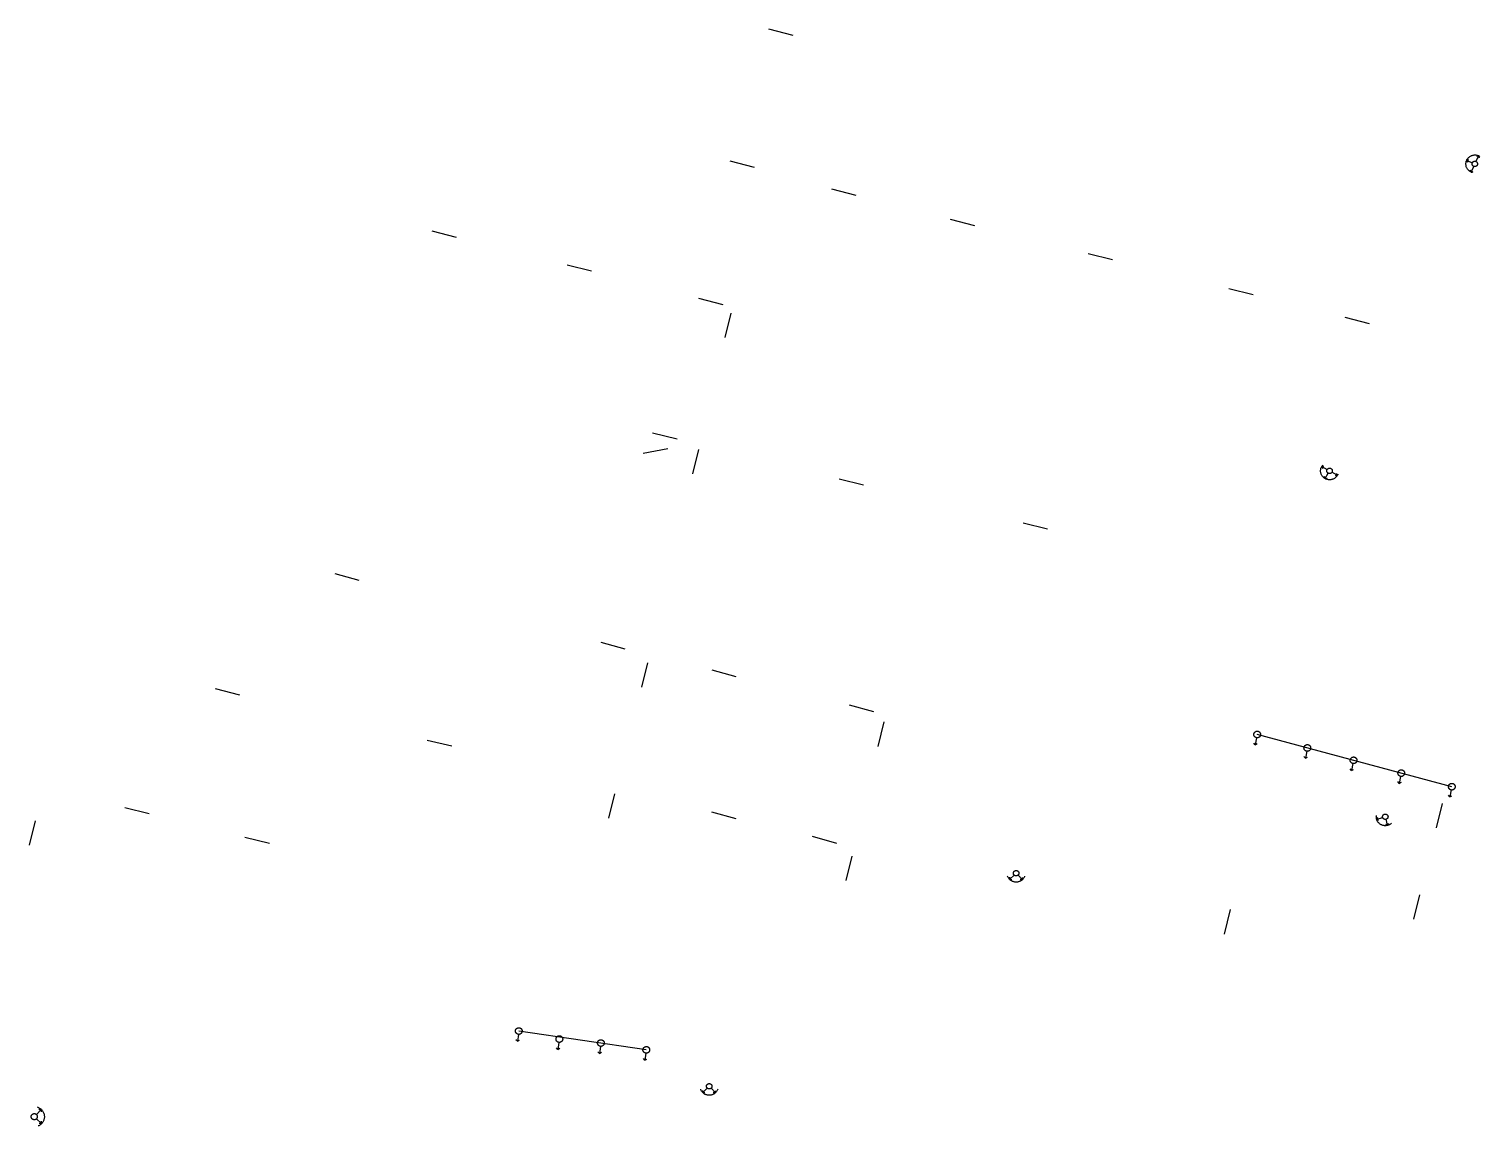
# Model space of a CAD drawing. Header units: inches. Extents: x 1390672 to 1398270, y 354915 to 360781.
# Drawn here: x 1394529 to 1395880, y 359521 to 360544 of the extents above; entities that cross this region are included whole.
import ezdxf

# ---------------------------------------------------------------- set-up
doc = ezdxf.new("R2010")
doc.units = ezdxf.units.IN
doc.header["$MEASUREMENT"] = 0

msp = doc.modelspace()

# ---------------------------------------------------------------- linework, layer by layer
for points in [[(1395217.7, 360543.8), (1395240.3, 360538)], [(1395873.4, 360410), (1395872.9, 360410.2), (1395872.3, 360410.4), (1395871.8, 360410.6), (1395871.3, 360410.9), (1395870.8, 360411.2), (1395870.4, 360411.6), (1395869.9, 360412), (1395869.5, 360412.4), (1395869.1, 360412.8), (1395868.8, 360413.3), (1395868.5, 360413.8), (1395868.2, 360414.3), (1395867.9, 360414.8), (1395867.7, 360415.3), (1395867.6, 360415.9), (1395867.4, 360416.5), (1395867.4, 360417), (1395867.3, 360417.6), (1395867.3, 360418.2), (1395867.3, 360418.8), (1395867.4, 360419.4), (1395867.5, 360419.9), (1395867.7, 360420.5), (1395867.8, 360421), (1395868.1, 360421.6), (1395868.3, 360422.1), (1395868.6, 360422.6), (1395869, 360423.1), (1395869.3, 360423.5), (1395869.7, 360424), (1395870.2, 360424.4), (1395870.6, 360424.7), (1395871.1, 360425.1), (1395871.6, 360425.4), (1395872.1, 360425.6), (1395872.6, 360425.8), (1395873.2, 360426), (1395873.7, 360426.2), (1395874.3, 360426.3), (1395874.9, 360426.4), (1395875.5, 360426.4), (1395876.1, 360426.4), (1395876.6, 360426.4), (1395877.2, 360426.3), (1395877.8, 360426.1), (1395878.3, 360426), (1395878.9, 360425.8), (1395879.4, 360425.5), (1395879.9, 360425.2), (1395880.4, 360424.9)], [(1395181.8, 360420.9), (1395204.4, 360415)], [(1395868.1, 360421.4), (1395869.9, 360422.2)], [(1395868.1, 360421.4), (1395873.3, 360419.1)], [(1395868.1, 360421.4), (1395868.7, 360419.6)], [(1395872.3, 360410.5), (1395871.5, 360412.3)], [(1395872.3, 360410.5), (1395874.6, 360415.7)], [(1395878.2, 360418.1), (1395878.2, 360417.9), (1395878.1, 360417.7), (1395878.1, 360417.5), (1395878.1, 360417.4), (1395878, 360417.2), (1395877.9, 360417), (1395877.9, 360416.9), (1395877.8, 360416.7), (1395877.7, 360416.6), (1395877.6, 360416.4), (1395877.5, 360416.3), (1395877.3, 360416.2), (1395877.2, 360416.1), (1395877.1, 360416), (1395876.9, 360415.9), (1395876.7, 360415.8), (1395876.6, 360415.7), (1395876.4, 360415.6), (1395876.2, 360415.6), (1395876.1, 360415.6), (1395875.9, 360415.5), (1395875.7, 360415.5), (1395875.5, 360415.5), (1395875.4, 360415.5), (1395875.2, 360415.6), (1395875, 360415.6), (1395874.8, 360415.6), (1395874.7, 360415.7), (1395874.5, 360415.8), (1395874.4, 360415.9), (1395874.2, 360416), (1395874.1, 360416.1), (1395873.9, 360416.2), (1395873.8, 360416.3), (1395873.7, 360416.4), (1395873.6, 360416.6), (1395873.5, 360416.7), (1395873.4, 360416.9), (1395873.3, 360417), (1395873.2, 360417.2), (1395873.2, 360417.4), (1395873.2, 360417.5), (1395873.1, 360417.7), (1395873.1, 360417.9), (1395873.1, 360418.1), (1395873.1, 360418.2), (1395873.1, 360418.4), (1395873.2, 360418.6), (1395873.2, 360418.8), (1395873.2, 360418.9), (1395873.3, 360419.1), (1395873.4, 360419.2), (1395873.5, 360419.4), (1395873.6, 360419.5), (1395873.7, 360419.7), (1395873.8, 360419.8), (1395873.9, 360419.9), (1395874.1, 360420.1), (1395874.2, 360420.2), (1395874.4, 360420.3), (1395874.5, 360420.3), (1395874.7, 360420.4), (1395874.8, 360420.5), (1395875, 360420.5), (1395875.2, 360420.6), (1395875.4, 360420.6), (1395875.5, 360420.6), (1395875.7, 360420.6), (1395875.9, 360420.6), (1395876.1, 360420.6), (1395876.2, 360420.5), (1395876.4, 360420.5), (1395876.6, 360420.4), (1395876.7, 360420.3), (1395876.9, 360420.3), (1395877.1, 360420.2), (1395877.2, 360420.1), (1395877.3, 360419.9), (1395877.5, 360419.8), (1395877.6, 360419.7), (1395877.7, 360419.5), (1395877.8, 360419.4), (1395877.9, 360419.2), (1395877.9, 360419.1), (1395878, 360418.9), (1395878.1, 360418.8), (1395878.1, 360418.6), (1395878.1, 360418.4), (1395878.2, 360418.2), (1395878.2, 360418.1)], [(1395879, 360425.6), (1395876.7, 360420.4)], [(1395879, 360425.6), (1395877.2, 360425)], [(1395879, 360425.6), (1395879.7, 360423.8)], [(1395872.3, 360410.5), (1395874.1, 360411.1)], [(1395276.4, 360394.8), (1395299, 360389)], [(1395387.1, 360366.6), (1395409.7, 360360.8)], [(1394904.2, 360355.7), (1394926.8, 360349.9)], [(1395515.4, 360334.7), (1395538.1, 360328.9)], [(1395030.2, 360324.1), (1395052.8, 360318.3)], [(1395152.6, 360292.8), (1395175.2, 360287)], [(1395646.6, 360302.1), (1395669.2, 360296.3)], [(1395177.5, 360256.3), (1395183.1, 360279)], [(1395754.5, 360275.1), (1395777.2, 360269.3)], [(1395109.9, 360167.5), (1395132.6, 360161.9)], [(1395101.2, 360148.4), (1395124.1, 360153)], [(1395147.3, 360129.1), (1395152.8, 360151.8)], [(1395748.1, 360129), (1395747.9, 360128.4), (1395747.6, 360127.9), (1395747.3, 360127.4), (1395746.9, 360126.9), (1395746.6, 360126.5), (1395746.2, 360126.1), (1395745.7, 360125.7), (1395745.3, 360125.3), (1395744.8, 360125), (1395744.3, 360124.7), (1395743.8, 360124.4), (1395743.2, 360124.2), (1395742.7, 360124), (1395742.1, 360123.9), (1395741.6, 360123.8), (1395741, 360123.7), (1395740.4, 360123.7), (1395739.8, 360123.7), (1395739.2, 360123.8), (1395738.7, 360123.9), (1395738.1, 360124), (1395737.5, 360124.2), (1395737, 360124.4), (1395736.5, 360124.6), (1395736, 360124.9), (1395735.5, 360125.2), (1395735, 360125.6), (1395734.6, 360126), (1395734.2, 360126.4), (1395733.8, 360126.8), (1395733.4, 360127.3), (1395733.1, 360127.8), (1395732.9, 360128.3), (1395732.6, 360128.8), (1395732.4, 360129.4), (1395732.2, 360129.9), (1395732.1, 360130.5), (1395732, 360131.1), (1395732, 360131.6), (1395732, 360132.2), (1395732, 360132.8), (1395732.1, 360133.4), (1395732.2, 360133.9), (1395732.3, 360134.5), (1395732.5, 360135.1), (1395732.7, 360135.6), (1395733, 360136.1), (1395733.3, 360136.6), (1395733.6, 360137.1), (1395734, 360137.5)], [(1395733.2, 360136.2), (1395735, 360136.7)], [(1395733.2, 360136.2), (1395738.1, 360133.3)], [(1395733.2, 360136.2), (1395733.6, 360134.3)], [(1395736.1, 360124.9), (1395739, 360129.8)], [(1395742.8, 360132), (1395742.8, 360131.9), (1395742.8, 360131.7), (1395742.8, 360131.5), (1395742.8, 360131.3), (1395742.7, 360131.2), (1395742.6, 360131), (1395742.6, 360130.8), (1395742.5, 360130.7), (1395742.4, 360130.5), (1395742.3, 360130.4), (1395742.1, 360130.3), (1395742, 360130.1), (1395741.9, 360130), (1395741.7, 360129.9), (1395741.6, 360129.8), (1395741.4, 360129.8), (1395741.3, 360129.7), (1395741.1, 360129.6), (1395740.9, 360129.6), (1395740.8, 360129.5), (1395740.6, 360129.5), (1395740.4, 360129.5), (1395740.2, 360129.5), (1395740, 360129.5), (1395739.9, 360129.5), (1395739.7, 360129.6), (1395739.5, 360129.6), (1395739.4, 360129.7), (1395739.2, 360129.8), (1395739, 360129.8), (1395738.9, 360129.9), (1395738.8, 360130), (1395738.6, 360130.1), (1395738.5, 360130.3), (1395738.4, 360130.4), (1395738.3, 360130.5), (1395738.2, 360130.7), (1395738.1, 360130.8), (1395738, 360131), (1395737.9, 360131.2), (1395737.9, 360131.3), (1395737.8, 360131.5), (1395737.8, 360131.7), (1395737.8, 360131.9), (1395737.8, 360132), (1395737.8, 360132.2), (1395737.8, 360132.4), (1395737.8, 360132.6), (1395737.9, 360132.7), (1395737.9, 360132.9), (1395738, 360133.1), (1395738.1, 360133.2), (1395738.2, 360133.4), (1395738.3, 360133.5), (1395738.4, 360133.7), (1395738.5, 360133.8), (1395738.6, 360133.9), (1395738.8, 360134), (1395738.9, 360134.1), (1395739, 360134.2), (1395739.2, 360134.3), (1395739.4, 360134.4), (1395739.5, 360134.4), (1395739.7, 360134.5), (1395739.9, 360134.5), (1395740, 360134.6), (1395740.2, 360134.6), (1395740.4, 360134.6), (1395740.6, 360134.6), (1395740.8, 360134.5), (1395740.9, 360134.5), (1395741.1, 360134.4), (1395741.3, 360134.4), (1395741.4, 360134.3), (1395741.6, 360134.2), (1395741.7, 360134.1), (1395741.9, 360134), (1395742, 360133.9), (1395742.1, 360133.8), (1395742.3, 360133.7), (1395742.4, 360133.5), (1395742.5, 360133.4), (1395742.6, 360133.2), (1395742.6, 360133.1), (1395742.7, 360132.9), (1395742.8, 360132.7), (1395742.8, 360132.6), (1395742.8, 360132.4), (1395742.8, 360132.2), (1395742.8, 360132)], [(1395747.4, 360127.9), (1395742.5, 360130.7)], [(1395747.4, 360127.9), (1395747, 360129.7)], [(1395283.5, 360124.7), (1395306.2, 360119.1)], [(1395736.1, 360124.9), (1395735.6, 360126.7)], [(1395736.1, 360124.9), (1395738, 360125.3)], [(1395747.4, 360127.9), (1395745.6, 360127.3)], [(1395455, 360083.5), (1395477.7, 360077.9)], [(1394813.9, 360036.3), (1394836.4, 360030.1)], [(1395061.6, 359972.3), (1395084.1, 359966.1)], [(1395099.9, 359930.3), (1395105.5, 359953)], [(1395165, 359946.5), (1395187.5, 359940.3)], [(1394702.5, 359929.3), (1394725, 359923.2)], [(1395292.9, 359914.1), (1395315.5, 359907.9)], [(1395320, 359875.3), (1395325.6, 359898)], [(1395676.1, 359886.3), (1395676.1, 359886.1), (1395676, 359885.9), (1395676, 359885.7), (1395675.9, 359885.5), (1395675.9, 359885.3), (1395675.8, 359885.1), (1395675.7, 359884.9), (1395675.6, 359884.7), (1395675.5, 359884.5), (1395675.3, 359884.3), (1395675.2, 359884.2), (1395675, 359884), (1395674.9, 359883.9), (1395674.7, 359883.8), (1395674.5, 359883.6), (1395674.3, 359883.5), (1395674.1, 359883.4), (1395673.9, 359883.4), (1395673.7, 359883.3), (1395673.5, 359883.3), (1395673.3, 359883.2), (1395673.1, 359883.2), (1395672.8, 359883.2), (1395672.6, 359883.2), (1395672.4, 359883.3), (1395672.2, 359883.3), (1395672, 359883.4), (1395671.8, 359883.4), (1395671.6, 359883.5), (1395671.4, 359883.6), (1395671.2, 359883.8), (1395671, 359883.9), (1395670.9, 359884), (1395670.7, 359884.2), (1395670.6, 359884.3), (1395670.4, 359884.5), (1395670.3, 359884.7), (1395670.2, 359884.9), (1395670.1, 359885.1), (1395670, 359885.3), (1395669.9, 359885.5), (1395669.9, 359885.7), (1395669.9, 359885.9), (1395669.8, 359886.1), (1395669.8, 359886.3), (1395669.8, 359886.6), (1395669.9, 359886.8), (1395669.9, 359887), (1395669.9, 359887.2), (1395670, 359887.4), (1395670.1, 359887.6), (1395670.2, 359887.8), (1395670.3, 359888), (1395670.4, 359888.2), (1395670.6, 359888.3), (1395670.7, 359888.5), (1395670.9, 359888.7), (1395671, 359888.8), (1395671.2, 359888.9), (1395671.4, 359889), (1395671.6, 359889.1), (1395671.8, 359889.2), (1395672, 359889.3), (1395672.2, 359889.4), (1395672.4, 359889.4), (1395672.6, 359889.4), (1395672.8, 359889.5), (1395673.1, 359889.5), (1395673.3, 359889.4), (1395673.5, 359889.4), (1395673.7, 359889.4), (1395673.9, 359889.3), (1395674.1, 359889.2), (1395674.3, 359889.1), (1395674.5, 359889), (1395674.7, 359888.9), (1395674.9, 359888.8), (1395675, 359888.7), (1395675.2, 359888.5), (1395675.3, 359888.3), (1395675.5, 359888.2), (1395675.6, 359888), (1395675.7, 359887.8), (1395675.8, 359887.6), (1395675.9, 359887.4), (1395675.9, 359887.2), (1395676, 359887), (1395676, 359886.8), (1395676.1, 359886.6), (1395676.1, 359886.3)], [(1395854.2, 359837.7), (1395672.9, 359886.3)], [(1394922.8, 359875.5), (1394900, 359880.6)], [(1395671.1, 359876.8), (1395669.7, 359878.4)], [(1395672.4, 359883.3), (1395671.1, 359876.8)], [(1395671.1, 359876.8), (1395673, 359877.8)], [(1395722.8, 359873.8), (1395722.7, 359873.6), (1395722.7, 359873.4), (1395722.7, 359873.2), (1395722.6, 359873), (1395722.6, 359872.7), (1395722.5, 359872.5), (1395722.4, 359872.4), (1395722.3, 359872.2), (1395722.2, 359872), (1395722, 359871.8), (1395721.9, 359871.7), (1395721.7, 359871.5), (1395721.6, 359871.4), (1395721.4, 359871.2), (1395721.2, 359871.1), (1395721, 359871), (1395720.8, 359870.9), (1395720.6, 359870.9), (1395720.4, 359870.8), (1395720.2, 359870.7), (1395720, 359870.7), (1395719.7, 359870.7), (1395719.5, 359870.7), (1395719.3, 359870.7), (1395719.1, 359870.7), (1395718.9, 359870.8), (1395718.7, 359870.9), (1395718.5, 359870.9), (1395718.3, 359871), (1395718.1, 359871.1), (1395717.9, 359871.2), (1395717.7, 359871.4), (1395717.6, 359871.5), (1395717.4, 359871.7), (1395717.3, 359871.8), (1395717.1, 359872), (1395717, 359872.2), (1395716.9, 359872.4), (1395716.8, 359872.5), (1395716.7, 359872.7), (1395716.6, 359873), (1395716.6, 359873.2), (1395716.6, 359873.4), (1395716.5, 359873.6), (1395716.5, 359873.8), (1395716.5, 359874), (1395716.6, 359874.2), (1395716.6, 359874.5), (1395716.6, 359874.7), (1395716.7, 359874.9), (1395716.8, 359875.1), (1395716.9, 359875.3), (1395717, 359875.5), (1395717.1, 359875.6), (1395717.3, 359875.8), (1395717.4, 359876), (1395717.6, 359876.1), (1395717.7, 359876.3), (1395717.9, 359876.4), (1395718.1, 359876.5), (1395718.3, 359876.6), (1395718.5, 359876.7), (1395718.7, 359876.8), (1395718.9, 359876.8), (1395719.1, 359876.9), (1395719.3, 359876.9), (1395719.5, 359876.9), (1395719.7, 359876.9), (1395720, 359876.9), (1395720.2, 359876.9), (1395720.4, 359876.8), (1395720.6, 359876.8), (1395720.8, 359876.7), (1395721, 359876.6), (1395721.2, 359876.5), (1395721.4, 359876.4), (1395721.6, 359876.3), (1395721.7, 359876.1), (1395721.9, 359876), (1395722, 359875.8), (1395722.2, 359875.6), (1395722.3, 359875.5), (1395722.4, 359875.3), (1395722.5, 359875.1), (1395722.6, 359874.9), (1395722.6, 359874.7), (1395722.7, 359874.5), (1395722.7, 359874.2), (1395722.7, 359874), (1395722.8, 359873.8)], [(1395717.8, 359864.3), (1395716.4, 359865.9)], [(1395719, 359870.8), (1395717.8, 359864.3)], [(1395717.8, 359864.3), (1395719.7, 359865.3)], [(1395765.8, 359862.3), (1395765.8, 359862.1), (1395765.8, 359861.8), (1395765.7, 359861.6), (1395765.7, 359861.4), (1395765.6, 359861.2), (1395765.5, 359861), (1395765.4, 359860.8), (1395765.3, 359860.6), (1395765.2, 359860.4), (1395765.1, 359860.3), (1395764.9, 359860.1), (1395764.8, 359860), (1395764.6, 359859.8), (1395764.4, 359859.7), (1395764.3, 359859.6), (1395764.1, 359859.5), (1395763.9, 359859.4), (1395763.7, 359859.3), (1395763.4, 359859.2), (1395763.2, 359859.2), (1395763, 359859.2), (1395762.8, 359859.2), (1395762.6, 359859.2), (1395762.4, 359859.2), (1395762.2, 359859.2), (1395761.9, 359859.2), (1395761.7, 359859.3), (1395761.5, 359859.4), (1395761.3, 359859.5), (1395761.1, 359859.6), (1395761, 359859.7), (1395760.8, 359859.8), (1395760.6, 359860), (1395760.5, 359860.1), (1395760.3, 359860.3), (1395760.2, 359860.4), (1395760.1, 359860.6), (1395759.9, 359860.8), (1395759.8, 359861), (1395759.8, 359861.2), (1395759.7, 359861.4), (1395759.6, 359861.6), (1395759.6, 359861.8), (1395759.6, 359862.1), (1395759.6, 359862.3), (1395759.6, 359862.5), (1395759.6, 359862.7), (1395759.6, 359862.9), (1395759.7, 359863.1), (1395759.8, 359863.3), (1395759.8, 359863.5), (1395759.9, 359863.7), (1395760.1, 359863.9), (1395760.2, 359864.1), (1395760.3, 359864.3), (1395760.5, 359864.4), (1395760.6, 359864.6), (1395760.8, 359864.7), (1395761, 359864.9), (1395761.1, 359865), (1395761.3, 359865.1), (1395761.5, 359865.2), (1395761.7, 359865.2), (1395761.9, 359865.3), (1395762.2, 359865.3), (1395762.4, 359865.4), (1395762.6, 359865.4), (1395762.8, 359865.4), (1395763, 359865.4), (1395763.2, 359865.3), (1395763.4, 359865.3), (1395763.7, 359865.2), (1395763.9, 359865.2), (1395764.1, 359865.1), (1395764.3, 359865), (1395764.4, 359864.9), (1395764.6, 359864.7), (1395764.8, 359864.6), (1395764.9, 359864.4), (1395765.1, 359864.3), (1395765.2, 359864.1), (1395765.3, 359863.9), (1395765.4, 359863.7), (1395765.5, 359863.5), (1395765.6, 359863.3), (1395765.7, 359863.1), (1395765.7, 359862.9), (1395765.8, 359862.7), (1395765.8, 359862.5), (1395765.8, 359862.3)], [(1395762.1, 359859.2), (1395760.9, 359852.8)], [(1395760.9, 359852.8), (1395759.5, 359854.3)], [(1395760.9, 359852.8), (1395762.7, 359853.7)], [(1395810.2, 359850.4), (1395810.2, 359850.1), (1395810.2, 359849.9), (1395810.2, 359849.7), (1395810.1, 359849.5), (1395810, 359849.3), (1395810, 359849.1), (1395809.9, 359848.9), (1395809.7, 359848.7), (1395809.6, 359848.5), (1395809.5, 359848.4), (1395809.3, 359848.2), (1395809.2, 359848), (1395809, 359847.9), (1395808.8, 359847.8), (1395808.7, 359847.7), (1395808.5, 359847.6), (1395808.3, 359847.5), (1395808.1, 359847.4), (1395807.9, 359847.3), (1395807.6, 359847.3), (1395807.4, 359847.3), (1395807.2, 359847.2), (1395807, 359847.2), (1395806.8, 359847.3), (1395806.6, 359847.3), (1395806.3, 359847.3), (1395806.1, 359847.4), (1395805.9, 359847.5), (1395805.7, 359847.6), (1395805.5, 359847.7), (1395805.4, 359847.8), (1395805.2, 359847.9), (1395805, 359848), (1395804.9, 359848.2), (1395804.7, 359848.4), (1395804.6, 359848.5), (1395804.5, 359848.7), (1395804.4, 359848.9), (1395804.3, 359849.1), (1395804.2, 359849.3), (1395804.1, 359849.5), (1395804.1, 359849.7), (1395804, 359849.9), (1395804, 359850.1), (1395804, 359850.4), (1395804, 359850.6), (1395804, 359850.8), (1395804.1, 359851), (1395804.1, 359851.2), (1395804.2, 359851.4), (1395804.3, 359851.6), (1395804.4, 359851.8), (1395804.5, 359852), (1395804.6, 359852.2), (1395804.7, 359852.4), (1395804.9, 359852.5), (1395805, 359852.7), (1395805.2, 359852.8), (1395805.4, 359852.9), (1395805.5, 359853.1), (1395805.7, 359853.2), (1395805.9, 359853.2), (1395806.1, 359853.3), (1395806.3, 359853.4), (1395806.6, 359853.4), (1395806.8, 359853.5), (1395807, 359853.5), (1395807.2, 359853.5), (1395807.4, 359853.5), (1395807.6, 359853.4), (1395807.9, 359853.4), (1395808.1, 359853.3), (1395808.3, 359853.2), (1395808.5, 359853.2), (1395808.7, 359853.1), (1395808.8, 359852.9), (1395809, 359852.8), (1395809.2, 359852.7), (1395809.3, 359852.5), (1395809.5, 359852.4), (1395809.6, 359852.2), (1395809.7, 359852), (1395809.9, 359851.8), (1395810, 359851.6), (1395810, 359851.4), (1395810.1, 359851.2), (1395810.2, 359851), (1395810.2, 359850.8), (1395810.2, 359850.6), (1395810.2, 359850.4)], [(1395806.5, 359847.3), (1395805.3, 359840.8)], [(1395805.3, 359840.8), (1395803.9, 359842.4)], [(1395805.3, 359840.8), (1395807.2, 359841.8)], [(1395857.3, 359837.7), (1395857.3, 359837.5), (1395857.3, 359837.3), (1395857.2, 359837.1), (1395857.2, 359836.9), (1395857.1, 359836.7), (1395857, 359836.5), (1395856.9, 359836.3), (1395856.8, 359836.1), (1395856.7, 359835.9), (1395856.6, 359835.7), (1395856.4, 359835.6), (1395856.3, 359835.4), (1395856.1, 359835.3), (1395855.9, 359835.2), (1395855.7, 359835), (1395855.6, 359834.9), (1395855.4, 359834.8), (1395855.1, 359834.8), (1395854.9, 359834.7), (1395854.7, 359834.7), (1395854.5, 359834.6), (1395854.3, 359834.6), (1395854.1, 359834.6), (1395853.9, 359834.6), (1395853.6, 359834.7), (1395853.4, 359834.7), (1395853.2, 359834.8), (1395853, 359834.8), (1395852.8, 359834.9), (1395852.6, 359835), (1395852.4, 359835.2), (1395852.3, 359835.3), (1395852.1, 359835.4), (1395851.9, 359835.6), (1395851.8, 359835.7), (1395851.7, 359835.9), (1395851.5, 359836.1), (1395851.4, 359836.3), (1395851.3, 359836.5), (1395851.3, 359836.7), (1395851.2, 359836.9), (1395851.1, 359837.1), (1395851.1, 359837.3), (1395851.1, 359837.5), (1395851.1, 359837.7), (1395851.1, 359838), (1395851.1, 359838.2), (1395851.1, 359838.4), (1395851.2, 359838.6), (1395851.3, 359838.8), (1395851.3, 359839), (1395851.4, 359839.2), (1395851.5, 359839.4), (1395851.7, 359839.6), (1395851.8, 359839.7), (1395851.9, 359839.9), (1395852.1, 359840.1), (1395852.3, 359840.2), (1395852.4, 359840.3), (1395852.6, 359840.4), (1395852.8, 359840.5), (1395853, 359840.6), (1395853.2, 359840.7), (1395853.4, 359840.8), (1395853.6, 359840.8), (1395853.9, 359840.8), (1395854.1, 359840.8), (1395854.3, 359840.8), (1395854.5, 359840.8), (1395854.7, 359840.8), (1395854.9, 359840.8), (1395855.1, 359840.7), (1395855.4, 359840.6), (1395855.6, 359840.5), (1395855.7, 359840.4), (1395855.9, 359840.3), (1395856.1, 359840.2), (1395856.3, 359840.1), (1395856.4, 359839.9), (1395856.6, 359839.7), (1395856.7, 359839.6), (1395856.8, 359839.4), (1395856.9, 359839.2), (1395857, 359839), (1395857.1, 359838.8), (1395857.2, 359838.6), (1395857.2, 359838.4), (1395857.3, 359838.2), (1395857.3, 359838), (1395857.3, 359837.7)], [(1395853.6, 359834.7), (1395852.4, 359828.2)], [(1394641, 359812.3), (1394618.3, 359817.9)], [(1395069.2, 359808.3), (1395074.7, 359831)], [(1395839.8, 359799.4), (1395845.4, 359822.1)], [(1395852.4, 359828.2), (1395851, 359829.8)], [(1395852.4, 359828.2), (1395854.2, 359829.2)], [(1394534.8, 359805.8), (1394529.1, 359783.1)], [(1395164.8, 359814.2), (1395187.3, 359807.9)], [(1395797.9, 359803.6), (1395797.5, 359803.2), (1395797.1, 359802.9), (1395796.6, 359802.5), (1395796.1, 359802.3), (1395795.6, 359802), (1395795, 359801.8), (1395794.5, 359801.6), (1395793.9, 359801.5), (1395793.4, 359801.4), (1395792.8, 359801.3), (1395792.2, 359801.3), (1395791.6, 359801.3), (1395791.1, 359801.4), (1395790.5, 359801.5), (1395790, 359801.6), (1395789.4, 359801.8), (1395788.9, 359802), (1395788.4, 359802.3), (1395787.9, 359802.6), (1395787.4, 359802.9), (1395786.9, 359803.2), (1395786.5, 359803.6), (1395786.1, 359804), (1395785.7, 359804.4), (1395785.4, 359804.9), (1395785.1, 359805.4), (1395784.8, 359805.9), (1395784.5, 359806.4), (1395784.3, 359806.9), (1395784.1, 359807.5), (1395784, 359808), (1395783.9, 359808.6), (1395783.9, 359809.2), (1395783.8, 359809.7), (1395783.9, 359810.3), (1395783.9, 359810.9)], [(1395784.3, 359807.5), (1395785.2, 359809.2)], [(1395784.3, 359807.5), (1395789.8, 359809)], [(1395784.3, 359807.5), (1395785.9, 359806.5)], [(1395794.8, 359809.7), (1395794.8, 359809.5), (1395794.7, 359809.3), (1395794.7, 359809.2), (1395794.7, 359809), (1395794.6, 359808.8), (1395794.5, 359808.7), (1395794.5, 359808.5), (1395794.4, 359808.4), (1395794.3, 359808.2), (1395794.2, 359808.1), (1395794, 359807.9), (1395793.9, 359807.8), (1395793.8, 359807.7), (1395793.6, 359807.6), (1395793.5, 359807.5), (1395793.3, 359807.4), (1395793.2, 359807.3), (1395793, 359807.3), (1395792.8, 359807.2), (1395792.7, 359807.2), (1395792.5, 359807.2), (1395792.3, 359807.2), (1395792.1, 359807.2), (1395792, 359807.2), (1395791.8, 359807.2), (1395791.6, 359807.2), (1395791.4, 359807.3), (1395791.3, 359807.3), (1395791.1, 359807.4), (1395791, 359807.5), (1395790.8, 359807.6), (1395790.7, 359807.7), (1395790.5, 359807.8), (1395790.4, 359807.9), (1395790.3, 359808.1), (1395790.2, 359808.2), (1395790.1, 359808.4), (1395790, 359808.5), (1395789.9, 359808.7), (1395789.8, 359808.8), (1395789.8, 359809), (1395789.7, 359809.2), (1395789.7, 359809.3), (1395789.7, 359809.5), (1395789.7, 359809.7), (1395789.7, 359809.9), (1395789.7, 359810.1), (1395789.7, 359810.2), (1395789.8, 359810.4), (1395789.8, 359810.6), (1395789.9, 359810.7), (1395790, 359810.9), (1395790.1, 359811), (1395790.2, 359811.2), (1395790.3, 359811.3), (1395790.4, 359811.5), (1395790.5, 359811.6), (1395790.7, 359811.7), (1395790.8, 359811.8), (1395791, 359811.9), (1395791.1, 359812), (1395791.3, 359812.1), (1395791.4, 359812.1), (1395791.6, 359812.2), (1395791.8, 359812.2), (1395792, 359812.2), (1395792.1, 359812.2), (1395792.3, 359812.2), (1395792.5, 359812.2), (1395792.7, 359812.2), (1395792.8, 359812.2), (1395793, 359812.1), (1395793.2, 359812.1), (1395793.3, 359812), (1395793.5, 359811.9), (1395793.6, 359811.8), (1395793.8, 359811.7), (1395793.9, 359811.6), (1395794, 359811.5), (1395794.2, 359811.3), (1395794.3, 359811.2), (1395794.4, 359811), (1395794.5, 359810.9), (1395794.5, 359810.7), (1395794.6, 359810.6), (1395794.7, 359810.4), (1395794.7, 359810.2), (1395794.7, 359810.1), (1395794.8, 359809.9), (1395794.8, 359809.7)], [(1395794.4, 359801.8), (1395792.9, 359807.3)], [(1395258.6, 359791.5), (1395281.1, 359785.2)], [(1395794.4, 359801.8), (1395792.7, 359802.6)], [(1395794.4, 359801.8), (1395795.4, 359803.4)], [(1394752.9, 359784.9), (1394730.2, 359790.5)], [(1395290.2, 359750.2), (1395295.7, 359772.8)], [(1395456.3, 359754.3), (1395456.1, 359753.8), (1395455.9, 359753.2), (1395455.6, 359752.7), (1395455.3, 359752.3), (1395455, 359751.8), (1395454.6, 359751.4), (1395454.2, 359751), (1395453.7, 359750.6), (1395453.3, 359750.2), (1395452.8, 359749.9), (1395452.3, 359749.6), (1395451.8, 359749.4), (1395451.3, 359749.2), (1395450.7, 359749), (1395450.2, 359748.9), (1395449.6, 359748.8), (1395449, 359748.7), (1395448.5, 359748.7), (1395447.9, 359748.7), (1395447.3, 359748.8), (1395446.7, 359748.9), (1395446.2, 359749), (1395445.6, 359749.2), (1395445.1, 359749.4), (1395444.6, 359749.6), (1395444.1, 359749.9), (1395443.6, 359750.2), (1395443.2, 359750.6), (1395442.7, 359750.9), (1395442.3, 359751.3), (1395441.9, 359751.8), (1395441.6, 359752.2), (1395441.3, 359752.7), (1395441, 359753.2), (1395440.8, 359753.7), (1395440.5, 359754.3)], [(1395442.4, 359751.4), (1395446.6, 359755.3)], [(1395442.4, 359751.4), (1395442.4, 359753.3)], [(1395442.4, 359751.4), (1395444.3, 359751.3)], [(1395451, 359757.1), (1395451, 359756.9), (1395450.9, 359756.7), (1395450.9, 359756.5), (1395450.9, 359756.4), (1395450.8, 359756.2), (1395450.7, 359756), (1395450.7, 359755.9), (1395450.6, 359755.7), (1395450.5, 359755.6), (1395450.4, 359755.4), (1395450.3, 359755.3), (1395450.1, 359755.2), (1395450, 359755.1), (1395449.9, 359755), (1395449.7, 359754.9), (1395449.5, 359754.8), (1395449.4, 359754.7), (1395449.2, 359754.7), (1395449, 359754.6), (1395448.9, 359754.6), (1395448.7, 359754.5), (1395448.5, 359754.5), (1395448.3, 359754.5), (1395448.2, 359754.5), (1395448, 359754.6), (1395447.8, 359754.6), (1395447.6, 359754.7), (1395447.5, 359754.7), (1395447.3, 359754.8), (1395447.2, 359754.9), (1395447, 359755), (1395446.9, 359755.1), (1395446.7, 359755.2), (1395446.6, 359755.3), (1395446.5, 359755.4), (1395446.4, 359755.6), (1395446.3, 359755.7), (1395446.2, 359755.9), (1395446.1, 359756), (1395446.1, 359756.2), (1395446, 359756.4), (1395446, 359756.5), (1395445.9, 359756.7), (1395445.9, 359756.9), (1395445.9, 359757.1), (1395445.9, 359757.2), (1395445.9, 359757.4), (1395446, 359757.6), (1395446, 359757.8), (1395446.1, 359757.9), (1395446.1, 359758.1), (1395446.2, 359758.3), (1395446.3, 359758.4), (1395446.4, 359758.6), (1395446.5, 359758.7), (1395446.6, 359758.8), (1395446.7, 359758.9), (1395446.9, 359759.1), (1395447, 359759.2), (1395447.2, 359759.3), (1395447.3, 359759.3), (1395447.5, 359759.4), (1395447.6, 359759.5), (1395447.8, 359759.5), (1395448, 359759.6), (1395448.2, 359759.6), (1395448.3, 359759.6), (1395448.5, 359759.6), (1395448.7, 359759.6), (1395448.9, 359759.6), (1395449, 359759.5), (1395449.2, 359759.5), (1395449.4, 359759.4), (1395449.5, 359759.3), (1395449.7, 359759.3), (1395449.9, 359759.2), (1395450, 359759.1), (1395450.1, 359758.9), (1395450.3, 359758.8), (1395450.4, 359758.7), (1395450.5, 359758.6), (1395450.6, 359758.4), (1395450.7, 359758.3), (1395450.7, 359758.1), (1395450.8, 359757.9), (1395450.9, 359757.8), (1395450.9, 359757.6), (1395450.9, 359757.4), (1395451, 359757.2), (1395451, 359757.1)], [(1395454.1, 359751.1), (1395450.2, 359755.2)], [(1395454.1, 359751.1), (1395452.2, 359751)], [(1395454.1, 359751.1), (1395454.2, 359753)], [(1395818.9, 359714.3), (1395824.4, 359737)], [(1395642.6, 359700.4), (1395648.1, 359723.1)], [(1394988.3, 359610), (1394988.3, 359609.8), (1394988.3, 359609.6), (1394988.3, 359609.4), (1394988.2, 359609.2), (1394988.2, 359609), (1394988.1, 359608.8), (1394988, 359608.6), (1394987.9, 359608.4), (1394987.7, 359608.2), (1394987.6, 359608), (1394987.5, 359607.9), (1394987.3, 359607.7), (1394987.1, 359607.6), (1394987, 359607.4), (1394986.8, 359607.3), (1394986.6, 359607.2), (1394986.4, 359607.1), (1394986.2, 359607.1), (1394986, 359607), (1394985.8, 359607), (1394985.6, 359606.9), (1394985.3, 359606.9), (1394985.1, 359606.9), (1394984.9, 359606.9), (1394984.7, 359607), (1394984.5, 359607), (1394984.3, 359607.1), (1394984.1, 359607.1), (1394983.9, 359607.2), (1394983.7, 359607.3), (1394983.5, 359607.4), (1394983.3, 359607.6), (1394983.1, 359607.7), (1394983, 359607.9), (1394982.8, 359608), (1394982.7, 359608.2), (1394982.6, 359608.4), (1394982.5, 359608.6), (1394982.4, 359608.8), (1394982.3, 359609), (1394982.2, 359609.2), (1394982.2, 359609.4), (1394982.1, 359609.6), (1394982.1, 359609.8), (1394982.1, 359610), (1394982.1, 359610.2), (1394982.1, 359610.5), (1394982.2, 359610.7), (1394982.2, 359610.9), (1394982.3, 359611.1), (1394982.4, 359611.3), (1394982.5, 359611.5), (1394982.6, 359611.7), (1394982.7, 359611.9), (1394982.8, 359612), (1394983, 359612.2), (1394983.1, 359612.3), (1394983.3, 359612.5), (1394983.5, 359612.6), (1394983.7, 359612.7), (1394983.9, 359612.8), (1394984.1, 359612.9), (1394984.3, 359613), (1394984.5, 359613), (1394984.7, 359613.1), (1394984.9, 359613.1), (1394985.1, 359613.1), (1394985.3, 359613.1), (1394985.6, 359613.1), (1394985.8, 359613.1), (1394986, 359613), (1394986.2, 359613), (1394986.4, 359612.9), (1394986.6, 359612.8), (1394986.8, 359612.7), (1394987, 359612.6), (1394987.1, 359612.5), (1394987.3, 359612.3), (1394987.5, 359612.2), (1394987.6, 359612), (1394987.7, 359611.9), (1394987.9, 359611.7), (1394988, 359611.5), (1394988.1, 359611.3), (1394988.2, 359611.1), (1394988.2, 359610.9), (1394988.3, 359610.7), (1394988.3, 359610.5), (1394988.3, 359610.2), (1394988.3, 359610)], [(1394983.9, 359600.4), (1394982.5, 359601.9)], [(1394984.8, 359606.9), (1394983.9, 359600.4)], [(1394983.9, 359600.4), (1394985.8, 359601.5)], [(1395104, 359592.5), (1394985.2, 359610)], [(1395026.1, 359602.5), (1395026.1, 359602.3), (1395026.1, 359602.1), (1395026, 359601.9), (1395026, 359601.7), (1395025.9, 359601.4), (1395025.8, 359601.2), (1395025.7, 359601.1), (1395025.6, 359600.9), (1395025.5, 359600.7), (1395025.4, 359600.5), (1395025.2, 359600.3), (1395025.1, 359600.2), (1395024.9, 359600.1), (1395024.7, 359599.9), (1395024.5, 359599.8), (1395024.4, 359599.7), (1395024.2, 359599.6), (1395023.9, 359599.5), (1395023.7, 359599.5), (1395023.5, 359599.4), (1395023.3, 359599.4), (1395023.1, 359599.4), (1395022.9, 359599.4), (1395022.7, 359599.4), (1395022.4, 359599.4), (1395022.2, 359599.5), (1395022, 359599.5), (1395021.8, 359599.6), (1395021.6, 359599.7), (1395021.4, 359599.8), (1395021.2, 359599.9), (1395021.1, 359600.1), (1395020.9, 359600.2), (1395020.7, 359600.3), (1395020.6, 359600.5), (1395020.5, 359600.7), (1395020.3, 359600.9), (1395020.2, 359601.1), (1395020.1, 359601.2), (1395020.1, 359601.4), (1395020, 359601.7), (1395019.9, 359601.9), (1395019.9, 359602.1), (1395019.9, 359602.3), (1395019.9, 359602.5), (1395019.9, 359602.7), (1395019.9, 359602.9), (1395019.9, 359603.2), (1395020, 359603.4), (1395020.1, 359603.6), (1395020.1, 359603.8), (1395020.2, 359604), (1395020.3, 359604.2), (1395020.5, 359604.3), (1395020.6, 359604.5), (1395020.7, 359604.7), (1395020.9, 359604.8), (1395021.1, 359605), (1395021.2, 359605.1), (1395021.4, 359605.2), (1395021.6, 359605.3), (1395021.8, 359605.4), (1395022, 359605.5), (1395022.2, 359605.5), (1395022.4, 359605.6), (1395022.7, 359605.6), (1395022.9, 359605.6), (1395023.1, 359605.6), (1395023.3, 359605.6), (1395023.5, 359605.6), (1395023.7, 359605.5), (1395023.9, 359605.5), (1395024.2, 359605.4), (1395024.4, 359605.3), (1395024.5, 359605.2), (1395024.7, 359605.1), (1395024.9, 359605), (1395025.1, 359604.8), (1395025.2, 359604.7), (1395025.4, 359604.5), (1395025.5, 359604.3), (1395025.6, 359604.2), (1395025.7, 359604), (1395025.8, 359603.8), (1395025.9, 359603.6), (1395026, 359603.4), (1395026, 359603.2), (1395026.1, 359602.9), (1395026.1, 359602.7), (1395026.1, 359602.5)], [(1395064.8, 359598.8), (1395064.8, 359598.6), (1395064.7, 359598.4), (1395064.7, 359598.2), (1395064.6, 359598), (1395064.6, 359597.7), (1395064.5, 359597.5), (1395064.4, 359597.3), (1395064.3, 359597.2), (1395064.2, 359597), (1395064, 359596.8), (1395063.9, 359596.6), (1395063.7, 359596.5), (1395063.6, 359596.4), (1395063.4, 359596.2), (1395063.2, 359596.1), (1395063, 359596), (1395062.8, 359595.9), (1395062.6, 359595.8), (1395062.4, 359595.8), (1395062.2, 359595.7), (1395062, 359595.7), (1395061.8, 359595.7), (1395061.5, 359595.7), (1395061.3, 359595.7), (1395061.1, 359595.7), (1395060.9, 359595.8), (1395060.7, 359595.8), (1395060.5, 359595.9), (1395060.3, 359596), (1395060.1, 359596.1), (1395059.9, 359596.2), (1395059.7, 359596.4), (1395059.6, 359596.5), (1395059.4, 359596.6), (1395059.3, 359596.8), (1395059.1, 359597), (1395059, 359597.2), (1395058.9, 359597.3), (1395058.8, 359597.5), (1395058.7, 359597.7), (1395058.7, 359598), (1395058.6, 359598.2), (1395058.6, 359598.4), (1395058.5, 359598.6), (1395058.5, 359598.8), (1395058.5, 359599), (1395058.6, 359599.2), (1395058.6, 359599.5), (1395058.7, 359599.7), (1395058.7, 359599.9), (1395058.8, 359600.1), (1395058.9, 359600.3), (1395059, 359600.5), (1395059.1, 359600.6), (1395059.3, 359600.8), (1395059.4, 359601), (1395059.6, 359601.1), (1395059.7, 359601.3), (1395059.9, 359601.4), (1395060.1, 359601.5), (1395060.3, 359601.6), (1395060.5, 359601.7), (1395060.7, 359601.8), (1395060.9, 359601.8), (1395061.1, 359601.9), (1395061.3, 359601.9), (1395061.5, 359601.9), (1395061.8, 359601.9), (1395062, 359601.9), (1395062.2, 359601.9), (1395062.4, 359601.8), (1395062.6, 359601.8), (1395062.8, 359601.7), (1395063, 359601.6), (1395063.2, 359601.5), (1395063.4, 359601.4), (1395063.6, 359601.3), (1395063.7, 359601.1), (1395063.9, 359601), (1395064, 359600.8), (1395064.2, 359600.6), (1395064.3, 359600.5), (1395064.4, 359600.3), (1395064.5, 359600.1), (1395064.6, 359599.9), (1395064.6, 359599.7), (1395064.7, 359599.5), (1395064.7, 359599.2), (1395064.8, 359599), (1395064.8, 359598.8)], [(1395021.7, 359592.9), (1395020.2, 359594.4)], [(1395022.6, 359599.4), (1395021.7, 359592.9)], [(1395021.7, 359592.9), (1395023.5, 359594)], [(1395060.4, 359589.2), (1395058.9, 359590.7)], [(1395061.2, 359595.7), (1395060.4, 359589.2)], [(1395060.4, 359589.2), (1395062.2, 359590.3)], [(1395107.1, 359592.5), (1395107.1, 359592.2), (1395107.1, 359592), (1395107.1, 359591.8), (1395107, 359591.6), (1395107, 359591.4), (1395106.9, 359591.2), (1395106.8, 359591), (1395106.7, 359590.8), (1395106.5, 359590.6), (1395106.4, 359590.5), (1395106.3, 359590.3), (1395106.1, 359590.1), (1395105.9, 359590), (1395105.8, 359589.9), (1395105.6, 359589.8), (1395105.4, 359589.7), (1395105.2, 359589.6), (1395105, 359589.5), (1395104.8, 359589.4), (1395104.6, 359589.4), (1395104.3, 359589.4), (1395104.1, 359589.3), (1395103.9, 359589.3), (1395103.7, 359589.4), (1395103.5, 359589.4), (1395103.3, 359589.4), (1395103.1, 359589.5), (1395102.9, 359589.6), (1395102.7, 359589.7), (1395102.5, 359589.8), (1395102.3, 359589.9), (1395102.1, 359590), (1395101.9, 359590.1), (1395101.8, 359590.3), (1395101.6, 359590.5), (1395101.5, 359590.6), (1395101.4, 359590.8), (1395101.3, 359591), (1395101.2, 359591.2), (1395101.1, 359591.4), (1395101, 359591.6), (1395101, 359591.8), (1395100.9, 359592), (1395100.9, 359592.2), (1395100.9, 359592.5), (1395100.9, 359592.7), (1395100.9, 359592.9), (1395101, 359593.1), (1395101, 359593.3), (1395101.1, 359593.5), (1395101.2, 359593.7), (1395101.3, 359593.9), (1395101.4, 359594.1), (1395101.5, 359594.3), (1395101.6, 359594.5), (1395101.8, 359594.6), (1395101.9, 359594.8), (1395102.1, 359594.9), (1395102.3, 359595), (1395102.5, 359595.2), (1395102.7, 359595.3), (1395102.9, 359595.3), (1395103.1, 359595.4), (1395103.3, 359595.5), (1395103.5, 359595.5), (1395103.7, 359595.6), (1395103.9, 359595.6), (1395104.1, 359595.6), (1395104.3, 359595.6), (1395104.6, 359595.5), (1395104.8, 359595.5), (1395105, 359595.4), (1395105.2, 359595.3), (1395105.4, 359595.3), (1395105.6, 359595.2), (1395105.8, 359595), (1395105.9, 359594.9), (1395106.1, 359594.8), (1395106.3, 359594.6), (1395106.4, 359594.5), (1395106.5, 359594.3), (1395106.7, 359594.1), (1395106.8, 359593.9), (1395106.9, 359593.7), (1395107, 359593.5), (1395107, 359593.3), (1395107.1, 359593.1), (1395107.1, 359592.9), (1395107.1, 359592.7), (1395107.1, 359592.5)], [(1395103.6, 359589.4), (1395102.7, 359582.9)], [(1395102.7, 359582.9), (1395101.3, 359584.4)], [(1395102.7, 359582.9), (1395104.5, 359583.9)], [(1395165.1, 359558.5), (1395165.1, 359558.3), (1395165.1, 359558.1), (1395165.1, 359558), (1395165, 359557.8), (1395165, 359557.6), (1395164.9, 359557.5), (1395164.8, 359557.3), (1395164.8, 359557.1), (1395164.7, 359557), (1395164.6, 359556.9), (1395164.4, 359556.7), (1395164.3, 359556.6), (1395164.2, 359556.5), (1395164, 359556.4), (1395163.9, 359556.3), (1395163.7, 359556.2), (1395163.6, 359556.1), (1395163.4, 359556.1), (1395163.2, 359556), (1395163, 359556), (1395162.9, 359556), (1395162.7, 359556), (1395162.5, 359556), (1395162.3, 359556), (1395162.2, 359556), (1395162, 359556), (1395161.8, 359556.1), (1395161.7, 359556.1), (1395161.5, 359556.2), (1395161.3, 359556.3), (1395161.2, 359556.4), (1395161, 359556.5), (1395160.9, 359556.6), (1395160.8, 359556.7), (1395160.7, 359556.9), (1395160.6, 359557), (1395160.5, 359557.1), (1395160.4, 359557.3), (1395160.3, 359557.5), (1395160.2, 359557.6), (1395160.2, 359557.8), (1395160.1, 359558), (1395160.1, 359558.1), (1395160.1, 359558.3), (1395160.1, 359558.5), (1395160.1, 359558.7), (1395160.1, 359558.8), (1395160.1, 359559), (1395160.2, 359559.2), (1395160.2, 359559.4), (1395160.3, 359559.5), (1395160.4, 359559.7), (1395160.5, 359559.8), (1395160.6, 359560), (1395160.7, 359560.1), (1395160.8, 359560.2), (1395160.9, 359560.4), (1395161, 359560.5), (1395161.2, 359560.6), (1395161.3, 359560.7), (1395161.5, 359560.8), (1395161.7, 359560.8), (1395161.8, 359560.9), (1395162, 359560.9), (1395162.2, 359561), (1395162.3, 359561), (1395162.5, 359561), (1395162.7, 359561), (1395162.9, 359561), (1395163, 359561), (1395163.2, 359560.9), (1395163.4, 359560.9), (1395163.6, 359560.8), (1395163.7, 359560.8), (1395163.9, 359560.7), (1395164, 359560.6), (1395164.2, 359560.5), (1395164.3, 359560.4), (1395164.4, 359560.2), (1395164.6, 359560.1), (1395164.7, 359560), (1395164.8, 359559.8), (1395164.8, 359559.7), (1395164.9, 359559.5), (1395165, 359559.4), (1395165, 359559.2), (1395165.1, 359559), (1395165.1, 359558.8), (1395165.1, 359558.7), (1395165.1, 359558.5)], [(1395170.5, 359555.7), (1395170.3, 359555.2), (1395170.1, 359554.7), (1395169.8, 359554.2), (1395169.5, 359553.7), (1395169.1, 359553.2), (1395168.8, 359552.8), (1395168.3, 359552.4), (1395167.9, 359552), (1395167.5, 359551.7), (1395167, 359551.3), (1395166.5, 359551.1), (1395166, 359550.8), (1395165.4, 359550.6), (1395164.9, 359550.4), (1395164.3, 359550.3), (1395163.8, 359550.2), (1395163.2, 359550.1), (1395162.6, 359550.1), (1395162.1, 359550.1), (1395161.5, 359550.2), (1395160.9, 359550.3), (1395160.4, 359550.4), (1395159.8, 359550.6), (1395159.3, 359550.8), (1395158.8, 359551), (1395158.3, 359551.3), (1395157.8, 359551.6), (1395157.3, 359552), (1395156.9, 359552.4), (1395156.5, 359552.8), (1395156.1, 359553.2), (1395155.8, 359553.7), (1395155.5, 359554.1), (1395155.2, 359554.6), (1395154.9, 359555.1), (1395154.7, 359555.7)], [(1395156.6, 359552.8), (1395160.8, 359556.7)], [(1395156.6, 359552.8), (1395156.6, 359554.7)], [(1395156.6, 359552.8), (1395158.5, 359552.7)], [(1395168.3, 359552.5), (1395164.3, 359556.6)], [(1395168.3, 359552.5), (1395166.4, 359552.5)], [(1395168.3, 359552.5), (1395168.4, 359554.4)], [(1394540.3, 359536.9), (1394535.9, 359532.2)], [(1394540.3, 359536.9), (1394535.9, 359532.2)], [(1394540.3, 359536.9), (1394535.9, 359532.2)], [(1394536.6, 359539.2), (1394537.2, 359539), (1394537.8, 359538.8), (1394538.3, 359538.5), (1394538.9, 359538.2), (1394539.4, 359537.8), (1394540, 359537.4), (1394540.4, 359537), (1394540.9, 359536.5), (1394541.3, 359536), (1394541.7, 359535.5), (1394542, 359535), (1394542.4, 359534.4), (1394542.6, 359533.9), (1394542.9, 359533.3), (1394543.1, 359532.6), (1394543.2, 359532), (1394543.3, 359531.4), (1394543.4, 359530.7), (1394543.4, 359530.1), (1394543.4, 359529.4), (1394543.3, 359528.8), (1394543.2, 359528.2), (1394543, 359527.6), (1394542.8, 359526.9), (1394542.6, 359526.3), (1394542.3, 359525.8), (1394542, 359525.2), (1394541.6, 359524.7), (1394541.2, 359524.2), (1394540.8, 359523.7), (1394540.3, 359523.2), (1394539.9, 359522.8), (1394539.3, 359522.4), (1394538.8, 359522.1), (1394538.2, 359521.8), (1394537.7, 359521.5)], [(1394536.6, 359539.2), (1394537.2, 359539), (1394537.8, 359538.8), (1394538.3, 359538.5), (1394538.9, 359538.2), (1394539.4, 359537.8), (1394540, 359537.4), (1394540.4, 359537), (1394540.9, 359536.5), (1394541.3, 359536), (1394541.7, 359535.5), (1394542, 359535), (1394542.4, 359534.4), (1394542.6, 359533.9), (1394542.9, 359533.3), (1394543.1, 359532.6), (1394543.2, 359532), (1394543.3, 359531.4), (1394543.4, 359530.7), (1394543.4, 359530.1), (1394543.4, 359529.4), (1394543.3, 359528.8), (1394543.2, 359528.2), (1394543, 359527.6), (1394542.8, 359526.9), (1394542.6, 359526.3), (1394542.3, 359525.8), (1394542, 359525.2), (1394541.6, 359524.7), (1394541.2, 359524.2), (1394540.8, 359523.7), (1394540.3, 359523.2), (1394539.9, 359522.8), (1394539.3, 359522.4), (1394538.8, 359522.1), (1394538.2, 359521.8), (1394537.7, 359521.5)], [(1394536.6, 359539.2), (1394537.2, 359539), (1394537.8, 359538.8), (1394538.3, 359538.5), (1394538.9, 359538.2), (1394539.4, 359537.8), (1394540, 359537.4), (1394540.4, 359537), (1394540.9, 359536.5), (1394541.3, 359536), (1394541.7, 359535.5), (1394542, 359535), (1394542.4, 359534.4), (1394542.6, 359533.9), (1394542.9, 359533.3), (1394543.1, 359532.6), (1394543.2, 359532), (1394543.3, 359531.4), (1394543.4, 359530.7), (1394543.4, 359530.1), (1394543.4, 359529.4), (1394543.3, 359528.8), (1394543.2, 359528.2), (1394543, 359527.6), (1394542.8, 359526.9), (1394542.6, 359526.3), (1394542.3, 359525.8), (1394542, 359525.2), (1394541.6, 359524.7), (1394541.2, 359524.2), (1394540.8, 359523.7), (1394540.3, 359523.2), (1394539.9, 359522.8), (1394539.3, 359522.4), (1394538.8, 359522.1), (1394538.2, 359521.8), (1394537.7, 359521.5)], [(1394540.3, 359536.9), (1394538.2, 359536.9)], [(1394540.3, 359536.9), (1394538.2, 359536.9)], [(1394540.3, 359536.9), (1394538.2, 359536.9)], [(1394540.3, 359536.9), (1394540.5, 359534.7)], [(1394540.3, 359536.9), (1394540.5, 359534.7)], [(1394540.3, 359536.9), (1394540.5, 359534.7)], [(1394536.8, 359530.2), (1394536.8, 359530), (1394536.8, 359529.8), (1394536.8, 359529.6), (1394536.7, 359529.4), (1394536.7, 359529.2), (1394536.6, 359529), (1394536.5, 359528.8), (1394536.4, 359528.6), (1394536.3, 359528.5), (1394536.2, 359528.3), (1394536, 359528.2), (1394535.9, 359528), (1394535.7, 359527.9), (1394535.6, 359527.8), (1394535.4, 359527.7), (1394535.2, 359527.6), (1394535.1, 359527.5), (1394534.9, 359527.4), (1394534.7, 359527.4), (1394534.5, 359527.3), (1394534.3, 359527.3), (1394534.1, 359527.3), (1394533.9, 359527.3), (1394533.7, 359527.3), (1394533.5, 359527.3), (1394533.3, 359527.4), (1394533.1, 359527.4), (1394532.9, 359527.5), (1394532.7, 359527.6), (1394532.6, 359527.7), (1394532.4, 359527.8), (1394532.2, 359527.9), (1394532.1, 359528), (1394531.9, 359528.2), (1394531.8, 359528.3), (1394531.7, 359528.5), (1394531.6, 359528.6), (1394531.5, 359528.8), (1394531.4, 359529), (1394531.3, 359529.2), (1394531.2, 359529.4), (1394531.2, 359529.6), (1394531.2, 359529.8), (1394531.1, 359530), (1394531.1, 359530.2), (1394531.1, 359530.4), (1394531.2, 359530.5), (1394531.2, 359530.7), (1394531.2, 359530.9), (1394531.3, 359531.1), (1394531.4, 359531.3), (1394531.5, 359531.5), (1394531.6, 359531.7), (1394531.7, 359531.8), (1394531.8, 359532), (1394531.9, 359532.1), (1394532.1, 359532.3), (1394532.2, 359532.4), (1394532.4, 359532.5), (1394532.6, 359532.6), (1394532.7, 359532.7), (1394532.9, 359532.8), (1394533.1, 359532.9), (1394533.3, 359532.9), (1394533.5, 359533), (1394533.7, 359533), (1394533.9, 359533), (1394534.1, 359533), (1394534.3, 359533), (1394534.5, 359533), (1394534.7, 359532.9), (1394534.9, 359532.9), (1394535.1, 359532.8), (1394535.2, 359532.7), (1394535.4, 359532.6), (1394535.6, 359532.5), (1394535.7, 359532.4), (1394535.9, 359532.3), (1394536, 359532.1), (1394536.2, 359532), (1394536.3, 359531.8), (1394536.4, 359531.7), (1394536.5, 359531.5), (1394536.6, 359531.3), (1394536.7, 359531.1), (1394536.7, 359530.9), (1394536.8, 359530.7), (1394536.8, 359530.5), (1394536.8, 359530.4), (1394536.8, 359530.2)], [(1394536.8, 359530.2), (1394536.8, 359530), (1394536.8, 359529.8), (1394536.8, 359529.6), (1394536.7, 359529.4), (1394536.7, 359529.2), (1394536.6, 359529), (1394536.5, 359528.8), (1394536.4, 359528.6), (1394536.3, 359528.5), (1394536.2, 359528.3), (1394536, 359528.2), (1394535.9, 359528), (1394535.7, 359527.9), (1394535.6, 359527.8), (1394535.4, 359527.7), (1394535.2, 359527.6), (1394535.1, 359527.5), (1394534.9, 359527.4), (1394534.7, 359527.4), (1394534.5, 359527.3), (1394534.3, 359527.3), (1394534.1, 359527.3), (1394533.9, 359527.3), (1394533.7, 359527.3), (1394533.5, 359527.3), (1394533.3, 359527.4), (1394533.1, 359527.4), (1394532.9, 359527.5), (1394532.7, 359527.6), (1394532.6, 359527.7), (1394532.4, 359527.8), (1394532.2, 359527.9), (1394532.1, 359528), (1394531.9, 359528.2), (1394531.8, 359528.3), (1394531.7, 359528.5), (1394531.6, 359528.6), (1394531.5, 359528.8), (1394531.4, 359529), (1394531.3, 359529.2), (1394531.2, 359529.4), (1394531.2, 359529.6), (1394531.2, 359529.8), (1394531.1, 359530), (1394531.1, 359530.2), (1394531.1, 359530.4), (1394531.2, 359530.5), (1394531.2, 359530.7), (1394531.2, 359530.9), (1394531.3, 359531.1), (1394531.4, 359531.3), (1394531.5, 359531.5), (1394531.6, 359531.7), (1394531.7, 359531.8), (1394531.8, 359532), (1394531.9, 359532.1), (1394532.1, 359532.3), (1394532.2, 359532.4), (1394532.4, 359532.5), (1394532.6, 359532.6), (1394532.7, 359532.7), (1394532.9, 359532.8), (1394533.1, 359532.9), (1394533.3, 359532.9), (1394533.5, 359533), (1394533.7, 359533), (1394533.9, 359533), (1394534.1, 359533), (1394534.3, 359533), (1394534.5, 359533), (1394534.7, 359532.9), (1394534.9, 359532.9), (1394535.1, 359532.8), (1394535.2, 359532.7), (1394535.4, 359532.6), (1394535.6, 359532.5), (1394535.7, 359532.4), (1394535.9, 359532.3), (1394536, 359532.1), (1394536.2, 359532), (1394536.3, 359531.8), (1394536.4, 359531.7), (1394536.5, 359531.5), (1394536.6, 359531.3), (1394536.7, 359531.1), (1394536.7, 359530.9), (1394536.8, 359530.7), (1394536.8, 359530.5), (1394536.8, 359530.4), (1394536.8, 359530.2)], [(1394536.8, 359530.2), (1394536.8, 359530), (1394536.8, 359529.8), (1394536.8, 359529.6), (1394536.7, 359529.4), (1394536.7, 359529.2), (1394536.6, 359529), (1394536.5, 359528.8), (1394536.4, 359528.6), (1394536.3, 359528.5), (1394536.2, 359528.3), (1394536, 359528.2), (1394535.9, 359528), (1394535.7, 359527.9), (1394535.6, 359527.8), (1394535.4, 359527.7), (1394535.2, 359527.6), (1394535.1, 359527.5), (1394534.9, 359527.4), (1394534.7, 359527.4), (1394534.5, 359527.3), (1394534.3, 359527.3), (1394534.1, 359527.3), (1394533.9, 359527.3), (1394533.7, 359527.3), (1394533.5, 359527.3), (1394533.3, 359527.4), (1394533.1, 359527.4), (1394532.9, 359527.5), (1394532.7, 359527.6), (1394532.6, 359527.7), (1394532.4, 359527.8), (1394532.2, 359527.9), (1394532.1, 359528), (1394531.9, 359528.2), (1394531.8, 359528.3), (1394531.7, 359528.5), (1394531.6, 359528.6), (1394531.5, 359528.8), (1394531.4, 359529), (1394531.3, 359529.2), (1394531.2, 359529.4), (1394531.2, 359529.6), (1394531.2, 359529.8), (1394531.1, 359530), (1394531.1, 359530.2), (1394531.1, 359530.4), (1394531.2, 359530.5), (1394531.2, 359530.7), (1394531.2, 359530.9), (1394531.3, 359531.1), (1394531.4, 359531.3), (1394531.5, 359531.5), (1394531.6, 359531.7), (1394531.7, 359531.8), (1394531.8, 359532), (1394531.9, 359532.1), (1394532.1, 359532.3), (1394532.2, 359532.4), (1394532.4, 359532.5), (1394532.6, 359532.6), (1394532.7, 359532.7), (1394532.9, 359532.8), (1394533.1, 359532.9), (1394533.3, 359532.9), (1394533.5, 359533), (1394533.7, 359533), (1394533.9, 359533), (1394534.1, 359533), (1394534.3, 359533), (1394534.5, 359533), (1394534.7, 359532.9), (1394534.9, 359532.9), (1394535.1, 359532.8), (1394535.2, 359532.7), (1394535.4, 359532.6), (1394535.6, 359532.5), (1394535.7, 359532.4), (1394535.9, 359532.3), (1394536, 359532.1), (1394536.2, 359532), (1394536.3, 359531.8), (1394536.4, 359531.7), (1394536.5, 359531.5), (1394536.6, 359531.3), (1394536.7, 359531.1), (1394536.7, 359530.9), (1394536.8, 359530.7), (1394536.8, 359530.5), (1394536.8, 359530.4), (1394536.8, 359530.2)], [(1394540.7, 359523.8), (1394536.1, 359528.2)], [(1394540.7, 359523.8), (1394536.1, 359528.2)], [(1394540.7, 359523.8), (1394536.1, 359528.2)], [(1394540.7, 359523.8), (1394538.6, 359523.7)], [(1394540.7, 359523.8), (1394538.6, 359523.7)], [(1394540.7, 359523.8), (1394538.6, 359523.7)], [(1394540.7, 359523.8), (1394540.7, 359525.9)], [(1394540.7, 359523.8), (1394540.7, 359525.9)], [(1394540.7, 359523.8), (1394540.7, 359525.9)]]:
    msp.add_lwpolyline(points)

doc.saveas('drawing.dxf')
